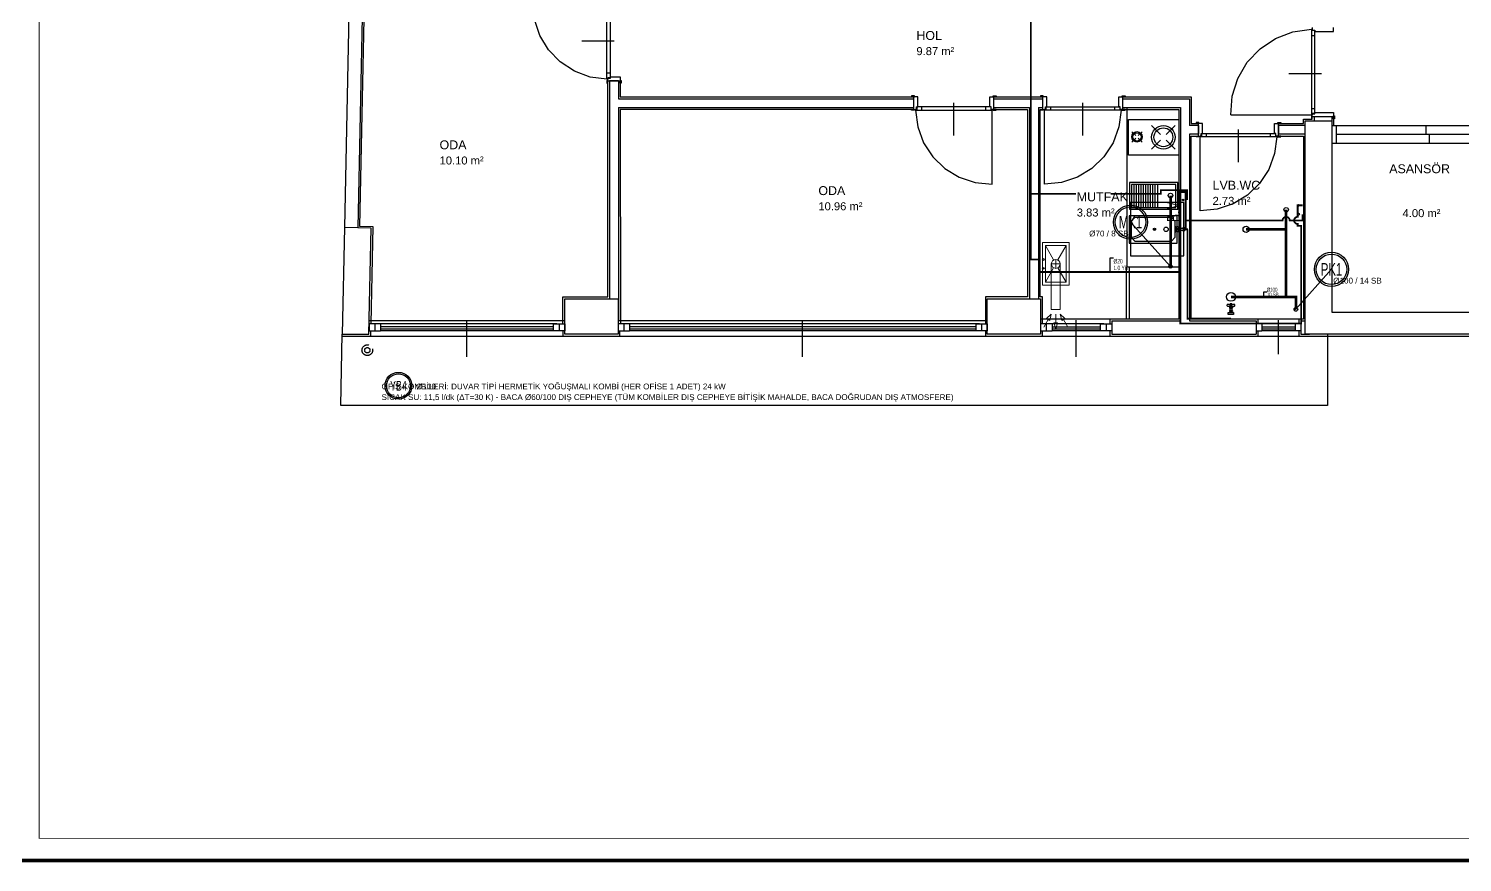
# Model space of a CAD drawing. Header units: centimetres. Extents: x -3952 to 26292, y -15092 to -10712.
# Drawn here: x 11413 to 13025, y -12902 to -11964 of the extents above; entities that cross this region are included whole.
import ezdxf
from ezdxf.enums import TextEntityAlignment as Align

# ---------------------------------------------------------------- set-up
doc = ezdxf.new("R2010")
doc.units = ezdxf.units.CM
for name, pattern in [('BASMA HATTI', [31, 25, -6]), ('DASHED', [18, 12, -6]), ('PIS', [38, 30, -8]), ('YAGMUR HATTI', [36, 30, -6])]:
    doc.linetypes.add(name, pattern=pattern)
for name, color, linetype in [('MD-YUK-BIRIMI', 7, 'Continuous'), ('MIMARI', 8, 'Continuous'), ('MIMARI-KOLON', 8, 'Continuous'), ('MIMARI-YAZI', 8, 'Continuous'), ('MTY-CIHAZ', 135, 'Continuous'), ('MTY-PAFTA', 7, 'Continuous'), ('MTY-PIS-SU-BORUSU', 6, 'PIS'), ('MTY-PISSU-CAP', 211, 'Continuous'), ('MTY-PISSU-KOLON', 211, 'DASHED'), ('MTY-PISSU-KOLONNO', 211, 'Continuous'), ('MTY-SICAKSU-BORU', 1, 'BASMA HATTI'), ('MTY-SOGUKSU-BORU', 5, 'Continuous'), ('MTY-TEFRIS', 15, 'Continuous'), ('MTY-TEMIZSU-CAP', 101, 'Continuous'), ('MTY-YAGMUR-BORUSU', 3, 'YAGMUR HATTI'), ('MTY-YAGMUR-BORUSU-CAP', 3, 'Continuous'), ('MTY-YAGMURSU-KOLON NO', 7, 'Continuous'), ('MTY-YUK-BIRIMI', 7, 'Continuous')]:
    doc.layers.add(name, color=color, linetype=linetype)
doc.layers.add('ROTAS-PAFTA-SINIRI', color=8, linetype='Continuous', plot=False)
doc.styles.add('ANOTATIVO', font='arial.ttf')
doc.styles.add('MTY_CAP', font='wturkce.SHX', dxfattribs={"width": 0.65, "height": 20})
doc.styles.add('MTYCAPLT', font='arial.ttf', dxfattribs={"width": 0.65, "height": 1})
doc.styles.add('ROTAS', font='arial.ttf')

# ---------------------------------------------------------------- blocks, each defined once
blk = doc.blocks.new('ROTAS_PAFTA')
blk.add_lwpolyline([(0, 0), (1, 0), (1, 1), (0, 1)], close=True)
blk = doc.blocks.new('KLOZET1')
at = {"layer": 'MTY-TEFRIS', "color": 15}
blk.add_lwpolyline([(-3.9, 11.4, 0.414214), (-4.5, 10.8), (-4.5, 10.3, 0.414214), (-3.9, 9.7), (3.9, 9.7, 0.414214), (4.5, 10.3), (4.5, 10.8, 0.414214), (3.9, 11.4)], format="xyb", close=True, dxfattribs=at)
for points in [[(3, 0), (-3, 0), (-3, 2.3), (3, 2.3)], [(-0.8, 11.5), (0.8, 11.5), (0.8, 12), (-0.8, 12)], [(-0.8, 8.9), (0.8, 8.9), (0.8, 9.7), (-0.8, 9.7)]]:
    blk.add_lwpolyline(points, close=True, dxfattribs=at)
for points in [[(-1.6, 8.6), (-1.6, 7.5)], [(-1.6, 4.4), (-1.6, 3.4)], [(-1.3, 3.2), (-1.3, 2.3), (1.4, 2.3), (1.4, 3.2)], [(-1.2, 7.2), (-1.2, 4.8)], [(1.1, 8.9), (-1.1, 8.9)], [(-1.1, 7.3), (1.1, 7.3)], [(1.1, 4.7), (-1.1, 4.7)], [(-1.1, 3.1), (1.1, 3.1)], [(-0.5, 8.6), (-0.5, 7.5)], [(-0.5, 4.4), (-0.5, 3.4)], [(0.6, 8.6), (0.6, 7.5)], [(0.6, 4.4), (0.6, 3.4)], [(1.3, 4.8), (1.3, 5.2), (1.3, 7.2)], [(1.7, 8.6), (1.7, 7.5)], [(1.7, 4.4), (1.7, 3.4)]]:
    blk.add_lwpolyline(points, dxfattribs=at)
at = {"layer": 'MTY-TEFRIS', "color": 15, "elevation": 0}
for points in [[(-1, 10.3), (-1, 10.8, -0.414214), (-0.4, 11.4)], [(1, 10.3), (1, 10.8, 0.414214), (0.4, 11.4)]]:
    blk.add_lwpolyline(points, format="xyb", dxfattribs=at)
at = {"layer": 'MTY-TEFRIS', "color": 6}
blk.add_circle((0, 20), 5, dxfattribs=at)
at = {"layer": 'MTY-TEFRIS', "color": 15}
for centre, radius, start, end in [((-1.1, 8.1), 0.734, 41.7592, 138.241), ((-1.1, 8), 0.734, 221.7593, 318.2408), ((-1.1, 4), 0.734, 41.7592, 138.241), ((-1.1, 3.8), 0.734, 221.7593, 318.2408), ((-0.4, 10.3, 0), 0.641, 179.9998, 270.0001), ((0, 8.1), 0.734, 41.7592, 138.241), ((0, 8), 0.734, 221.7593, 318.2408), ((0, 4), 0.734, 41.7592, 138.241), ((0, 3.8), 0.734, 221.7593, 318.2408), ((0.4, 10.3, 0), 0.641, 270.0001, 0), ((1.1, 8.1), 0.734, 41.7592, 138.241), ((1.1, 8), 0.734, 221.7593, 318.2408), ((1.1, 4), 0.734, 41.7592, 138.241), ((1.1, 3.8), 0.734, 221.7593, 318.2408)]:
    blk.add_arc(centre, radius, start, end, dxfattribs=at)
at = {"layer": 'MD-YUK-BIRIMI', "color": 6, "style": 'MTYCAPLT', "width": 0.65}
for tag, p in [('PSCP_001', (-1.3, 24.5)), ('PS_001', (-0.6, 19.5))]:
    blk.add_attdef(tag, p, '', height=1, dxfattribs=at)
at = {"layer": 'MD-YUK-BIRIMI', "color": 3, "style": 'MTYCAPLT', "width": 0.65}
for tag, p in [('SOCP_001', (-1.3, 1.8)), ('SO_001', (-0.7, -0.5))]:
    blk.add_attdef(tag, p, '', height=1, dxfattribs=at)
blk = doc.blocks.new('LAVABO1')
at = {"layer": 'MTY-TEFRIS', "color": 6}
blk.add_circle((0, 15), 2.5, dxfattribs=at)
at = {"layer": 'MTY-TEFRIS', "color": 3, "ltscale": 10}
blk.add_circle((-5, 1), 1, dxfattribs=at)
at = {"layer": 'MTY-TEFRIS', "color": 1, "ltscale": 10}
blk.add_circle((5, 1), 1, dxfattribs=at)
at = {"layer": 'MD-YUK-BIRIMI', "color": 6, "style": 'MTYCAPLT', "width": 0.65}
for tag, p in [('PSCP_001', (-1.3, 17)), ('PS_001', (-0.6, 14.5))]:
    blk.add_attdef(tag, p, '', height=1, dxfattribs=at)
at = {"layer": 'MD-YUK-BIRIMI', "color": 3, "style": 'MTYCAPLT', "width": 0.65}
for tag, p in [('SOCP_001', (-6.3, -0.5)), ('SO_001', (-5.7, 0.5))]:
    blk.add_attdef(tag, p, '', height=1, dxfattribs=at)
at = {"layer": 'MD-YUK-BIRIMI', "color": 1, "style": 'MTYCAPLT', "width": 0.65}
for tag, p in [('SCCP_001', (3.7, -0.5)), ('SC_001', (4.4, 0.5))]:
    blk.add_attdef(tag, p, '', height=1, dxfattribs=at)
blk = doc.blocks.new('YER SUZGECI DN501')
at = {"layer": 'MTY-TEFRIS', "color": 6}
blk.add_circle((0, 0), 3.5, dxfattribs=at)
at = {"layer": 'MD-YUK-BIRIMI', "color": 6, "style": 'MTYCAPLT', "width": 0.65}
for tag, p in [('PSCP_001', (-1.3, 0.7)), ('PS_001', (-0.6, -0.5))]:
    blk.add_attdef(tag, p, '', height=1, dxfattribs=at)
blk = doc.blocks.new('EVIYE1')
at = {"layer": 'MTY-TEFRIS', "color": 6}
blk.add_circle((0, 15), 2.5, dxfattribs=at)
at = {"layer": 'MTY-TEFRIS', "color": 3, "ltscale": 10}
blk.add_circle((-5, 1), 1, dxfattribs=at)
at = {"layer": 'MTY-TEFRIS', "color": 1, "ltscale": 10}
blk.add_circle((5, 1), 1, dxfattribs=at)
at = {"layer": 'MD-YUK-BIRIMI', "color": 6, "style": 'MTYCAPLT', "width": 0.65}
for tag, p in [('PSCP_001', (-1.3, 17)), ('PS_001', (-0.6, 14.5))]:
    blk.add_attdef(tag, p, '', height=1, dxfattribs=at)
at = {"layer": 'MD-YUK-BIRIMI', "color": 3, "style": 'MTYCAPLT', "width": 0.65}
for tag, p in [('SOCP_001', (-6.3, -0.5)), ('SO_001', (-5.7, 0.5))]:
    blk.add_attdef(tag, p, '', height=1, dxfattribs=at)
at = {"layer": 'MD-YUK-BIRIMI', "color": 1, "style": 'MTYCAPLT', "width": 0.65}
for tag, p in [('SCCP_001', (3.7, -0.5)), ('SC_001', (4.4, 0.5))]:
    blk.add_attdef(tag, p, '', height=1, dxfattribs=at)
blk = doc.blocks.new('BULASIK MAKINASI1')
at = {"layer": 'MTY-TEFRIS'}
for p, q in [((-0.9, 0), (-0.9, -1.5)), ((-0.9, -1.5), (1.1, -1.5)), ((1.1, -1.5), (1.1, 0))]:
    blk.add_line(p, q, dxfattribs=at)
at = {"layer": 'MTY-TEFRIS', "color": 15}
blk.add_lwpolyline([(-30, 0), (30, 0), (30, 60), (-30, 60)], close=True, dxfattribs=at)
at = {"layer": 'MTY-TEFRIS'}
for points in [[(-1.8, 8.2, 0.414214), (-1.4, 8.2), (-1.3, 8.2, 0.414214), (-1.3, 8.7), (-2.1, 9.4, 0.414214), (-2.5, 9.4), (-2.6, 9.3, 0.414214), (-2.6, 8.9)], [(-1.8, 5.3, -0.414214), (-1.4, 5.3), (-1.3, 5.2, -0.414214), (-1.3, 4.8), (-2.1, 4, -0.414214), (-2.5, 4), (-2.6, 4.1, -0.414214), (-2.6, 4.6)], [(1.5, 8.7, 0.414214), (1.5, 8.2), (1.6, 8.2, 0.414214), (2, 8.2), (2.8, 8.9, 0.414214), (2.8, 9.3), (2.7, 9.4, 0.414214), (2.3, 9.4)], [(1.5, 4.8, -0.414214), (1.5, 5.2), (1.6, 5.3, -0.414214), (2, 5.3), (2.8, 4.6, -0.414214), (2.8, 4.1), (2.7, 4, -0.414214), (2.3, 4)]]:
    blk.add_lwpolyline(points, format="xyb", close=True, dxfattribs=at)
blk.add_lwpolyline([(2.5, 0.4), (2.5, 0), (-2.5, 0), (-2.5, 0.4)], close=True, dxfattribs=at)
for points in [[(-1.5, 8.1), (-1.1, 7.7)], [(-1.5, 5.3), (-1.1, 5.7)], [(-1.3, 8.3), (-0.9, 7.9)], [(-1.3, 5.2), (-0.9, 5.6)], [(-0.9, 4.4), (-0.9, 0.4)], [(1.5, 8.3), (1.1, 7.9)], [(1.5, 5.2), (1.1, 5.6)], [(1.1, 4.4), (1.1, 0.4)], [(1.6, 8.1), (1.3, 7.7)], [(1.6, 5.3), (1.3, 5.7)]]:
    blk.add_lwpolyline(points, dxfattribs=at)
at = {"layer": 'MTY-TEFRIS', "color": 6}
blk.add_circle((0, 20), 2.5, dxfattribs=at)
at = {"layer": 'MTY-TEFRIS'}
for radius in [1.54, 0.581]:
    blk.add_circle((0.1, 6.7), radius, dxfattribs=at)
for start, end in [(143.134, 216.8657), (53.1342, 126.866), (233.1342, 306.8659), (323.1339, 36.8659)]:
    blk.add_arc((0.1, 6.7), 2.51, start, end, dxfattribs=at)
at = {"layer": 'MD-YUK-BIRIMI', "color": 6, "style": 'MTYCAPLT', "width": 0.65}
for tag, p in [('PSCP', (0, 22.5)), ('PS', (0, 20))]:
    blk.add_attdef(tag, text='', height=1, dxfattribs=at).set_placement(p, align=Align.MIDDLE_CENTER)
at = {"layer": 'MD-YUK-BIRIMI', "color": 3, "style": 'MTYCAPLT', "width": 0.65}
for tag, p in [('SO', (0, 0)), ('SOCP', (0.1, -1.5))]:
    blk.add_attdef(tag, text='', height=1, dxfattribs=at).set_placement(p, align=Align.MIDDLE_CENTER)
at = {"layer": 'MTY-TEFRIS', "color": 15, "style": 'MTYCAPLT', "width": 0.65}
blk.add_text('B.M.', height=15, dxfattribs=at).set_placement((8.1, 11.6), align=Align.MIDDLE_LEFT)
blk = doc.blocks.new('KOMBI1')
at = {"layer": 'MTY-TEFRIS', "color": 1, "lineweight": 20, "ltscale": 40}
for p, q in [((19.5, 17.5), (3.4, 26.6)), ((23.9, 20), (23.9, 10)), ((44.4, 26.6), (28.2, 17.5)), ((19.5, 12.5), (3.4, 3.4)), ((18.9, 15), (28.9, 15)), ((44.4, 3.4), (28.2, 12.5))]:
    blk.add_line(p, q, dxfattribs=at)
at = {"layer": 'MTY-TEFRIS', "color": 7, "lineweight": 20, "ltscale": 40}
for p, q in [((23.9, 20), (75.3, 20)), ((75.3, 20), (75.3, 10)), ((85.4, 25.3), (80.3, 20)), ((87.4, 21.8), (80.3, 20)), ((86.4, 23.6), (85.4, 25.3)), ((95, 28.6), (86.4, 23.6)), ((86.4, 23.6), (87.4, 21.8)), ((90.3, 15), (90.3, 17)), ((90.3, 17), (97.3, 15)), ((23.9, 10), (75.3, 10)), ((80.3, 15), (90.3, 15)), ((87.4, 8.2), (80.3, 10)), ((85.4, 4.7), (80.3, 10)), ((86.4, 6.5), (85.4, 4.7)), ((86.4, 6.5), (87.4, 8.2)), ((95, 1.4), (86.4, 6.5)), ((90.3, 15), (90.3, 13)), ((90.3, 13), (97.3, 15))]:
    blk.add_line(p, q, dxfattribs=at)
blk.add_lwpolyline([(0, 0), (47.8, 0), (47.8, 30), (0, 30)], close=True, dxfattribs=at)
at = {"layer": 'MTY-TEFRIS', "color": 1, "lineweight": 20, "ltscale": 40}
blk.add_lwpolyline([(3.4, 3.4), (44.4, 3.4), (44.4, 26.6), (3.4, 26.6)], close=True, dxfattribs=at)
at = {"layer": 'MTY-TEFRIS', "color": 7, "lineweight": 20, "ltscale": 40}
blk.add_circle((23.9, 15), 5, dxfattribs=at)
at = {"layer": 'MTY-TEFRIS', "color": 3, "ltscale": 10}
blk.add_circle((18.9, 1), 1, dxfattribs=at)
at = {"layer": 'MTY-TEFRIS', "color": 1, "ltscale": 10}
blk.add_circle((28.9, 1), 1, dxfattribs=at)
at = {"layer": 'MD-YUK-BIRIMI', "color": 3, "style": 'MTYCAPLT', "width": 0.65}
for tag, p in [('SOCP_001', (17.6, -0.5)), ('SO_001', (18.2, 0.5))]:
    blk.add_attdef(tag, p, '', height=1, dxfattribs=at)
at = {"layer": 'MD-YUK-BIRIMI', "color": 1, "style": 'MTYCAPLT', "width": 0.65}
for tag, p in [('SCCP_001', (27.6, -0.5)), ('SC_001', (28.3, 0.5))]:
    blk.add_attdef(tag, p, '', height=1, dxfattribs=at)
blk = doc.blocks.new('MTY-TEMIZ SU CAP MB')
at = {"layer": 'MTY-TEMIZSU-CAP'}
for p, q in [((0.83, 3.1), (0, 3.1)), ((0, 3.1), (0, 0))]:
    blk.add_line(p, q, dxfattribs=at)
at = {"layer": 'MTY-TEMIZSU-CAP', "style": 'MTY_CAP', "width": 0.65}
for tag, p in [('SOCP_001', (0.83, 4.92)), ('SCCP_001', (0.83, 1.92))]:
    blk.add_attdef(tag, p, '', height=1, dxfattribs=at)
at = {"layer": 'MTY-YUK-BIRIMI', "color": 101, "style": 'MTY_CAP', "width": 0.65}
for tag, p in [('SO_001', (0.83, 3.42)), ('SC_001', (0.83, 0.42))]:
    blk.add_attdef(tag, p, '', height=1, dxfattribs=at)
blk = doc.blocks.new('MTY-PIS SU CAP SB')
at = {"layer": 'MTY-PISSU-CAP'}
for p, q in [((0.83, 1.17), (0, 1.17)), ((0, 1.17), (0, 0))]:
    blk.add_line(p, q, dxfattribs=at)
at = {"layer": 'MTY-PISSU-CAP', "style": 'MTY_CAP', "width": 0.65}
blk.add_attdef('PSCP_001', (0.83, 1.29), '', height=1, dxfattribs=at)
at = {"layer": 'MTY-YUK-BIRIMI', "color": 211, "style": 'MTY_CAP', "width": 0.65}
blk.add_attdef('PS_001', (0.83, 0.07), '', height=1, dxfattribs=at)
blk = doc.blocks.new('MTY-PIS SU KOLON')
at = {"layer": 'MTY-PISSU-KOLON', "linetype": 'Continuous', "lineweight": -3}
blk.add_hatch(color=256, dxfattribs=at).paths.add_polyline_path([(-2.7, -0.1, 0.848135), (0, -0.1, -0.848135), (2.7, -0.1, 0.414214), (0, 2.6, 0.414214)])
blk.add_circle((0, 0), 3.5, dxfattribs=at)
blk = doc.blocks.new('MTY-KOLON NO PIS SU')
at = {"color": 6, "linetype": 'Continuous', "ltscale": 100}
blk.add_circle((0, 0), 27.5, dxfattribs=at)
at = {"color": 7, "linetype": 'Continuous', "ltscale": 100}
blk.add_circle((0, 0), 24.5, dxfattribs=at)
at = {"style": 'ANOTATIVO', "width": 0.65}
blk.add_attdef('K', text='', height=20, dxfattribs=at).set_placement((0, 0), align=Align.MIDDLE_CENTER)
blk = doc.blocks.new('MTY-KOLON NO YAGMUR')
at = {"layer": 'MTY-YAGMURSU-KOLON NO', "linetype": 'Continuous', "ltscale": 100}
blk.add_circle((0, 0), 27.5, dxfattribs=at)
at = {"layer": 'MTY-YAGMURSU-KOLON NO', "color": 7, "linetype": 'Continuous', "ltscale": 100}
blk.add_circle((0, 0), 24.5, dxfattribs=at)
at = {"style": 'ANOTATIVO', "width": 0.65}
blk.add_attdef('K', text='', height=20, dxfattribs=at).set_placement((0, 0), align=Align.MIDDLE_CENTER)

msp = doc.modelspace()

# ---------------------------------------------------------------- linework, layer by layer
at = {"layer": 'MIMARI'}
for p, q in [((11782, -11538), (11768.3, -12188.1)), ((11788.6, -11933.4), (11783.3, -12188.4)), ((12063.4, -12021.1), (12063.4, -11935)), ((12067.2, -11936.5), (12067.2, -12019.6)), ((12855.4, -11965), (12855.4, -12061.1)), ((12856.4, -11965), (12855.4, -11965)), ((12855.4, -11972.1), (12859.2, -11972.1)), ((12856.3, -11966.5), (12856.3, -11965)), ((12859.2, -11966.5), (12856.3, -11966.5)), ((12856.4, -11963.1), (12856.4, -11966)), ((12856.4, -11966), (12859.4, -11966)), ((12859.2, -12059.6), (12859.2, -11966.5)), ((12859.4, -11966), (12859.4, -11967.5)), ((12859.4, -11967.5), (12880.4, -11967.5)), ((12880.4, -11967.5), (12880.4, -11963.1)), ((12035, -11978.1), (12071.6, -11978.1)), ((12063.4, -12014), (12067.2, -12014)), ((12064.4, -12021.1), (12063.4, -12021.1)), ((12063.4, -12022.5), (12063.4, -12025.5)), ((12064.4, -12022.5), (12063.4, -12022.5)), ((12067.2, -12019.6), (12064.3, -12019.6)), ((12064.3, -12019.6), (12064.3, -12021.1)), ((12064.4, -12023.1), (12064.4, -12020.1)), ((12064.4, -12020.1), (12067.4, -12020.1)), ((12064.4, -12025.5), (12064.4, -12022.5)), ((12064.4, -12023.1), (12078.4, -12023.1)), ((12066.4, -12023.1), (12066.4, -12268.1)), ((12076.4, -12023.1), (12066.4, -12023.1)), ((12067.4, -12018.6), (12078.4, -12018.6)), ((12067.4, -12020.1), (12067.4, -12018.6)), ((12076.4, -12023.1), (12076.4, -12043.1)), ((12078.4, -12018.6), (12078.4, -12023.1)), ((12078.4, -12022.5), (12079.5, -12022.5)), ((12078.4, -12025.6), (12078.4, -12022.5)), ((12079.5, -12022.5), (12079.5, -12025.6)), ((12829.9, -12014.7), (12866.6, -12014.7)), ((12063.4, -12025.5), (12064.4, -12025.5)), ((12079.5, -12025.6), (12078.4, -12025.6)), ((12405.9, -12039.9), (12405.9, -12041.1)), ((12409, -12039.9), (12405.9, -12039.9)), ((12409, -12041.1), (12409, -12039.9)), ((12497.8, -12041.1), (12497.8, -12039.9)), ((12497.8, -12039.9), (12500.9, -12039.9)), ((12500.9, -12039.9), (12500.9, -12041.1)), ((12550.9, -12039.9), (12550.9, -12041.1)), ((12554, -12039.9), (12550.9, -12039.9)), ((12554, -12041.1), (12554, -12039.9)), ((12642.8, -12041.1), (12642.8, -12039.9)), ((12642.8, -12039.9), (12645.9, -12039.9)), ((12645.9, -12039.9), (12645.9, -12041.1)), ((12076.4, -12043.1), (12408.4, -12043.1)), ((12076.4, -12053.1), (12408.4, -12053.1)), ((12076.4, -12053.1), (12076.4, -12293.1)), ((12405.9, -12041.1), (12409, -12041.1)), ((12405.9, -12055.1), (12409, -12055.1)), ((12405.9, -12056), (12405.9, -12055.1)), ((12409, -12056), (12405.9, -12056)), ((12412.8, -12041.1), (12408.4, -12041.1)), ((12408.4, -12055.1), (12408.4, -12041.1)), ((12408.4, -12053.1), (12408.4, -12043.1)), ((12408.4, -12055.1), (12411.4, -12055.1)), ((12409, -12055.1), (12409, -12056)), ((12411.9, -12055.1), (12410.4, -12055.1)), ((12410.4, -12055.1), (12410.4, -12056)), ((12410.4, -12056), (12496.4, -12056)), ((12411.4, -12055.1), (12411.4, -12052.1)), ((12411.4, -12052.1), (12412.8, -12052.1)), ((12494.9, -12052.2), (12411.9, -12052.2)), ((12411.9, -12052.2), (12411.9, -12055.1)), ((12412.8, -12052.1), (12412.8, -12041.1)), ((12417.4, -12056), (12417.4, -12052.2)), ((12453.4, -12084.5), (12453.4, -12047.8)), ((12489.3, -12056), (12489.3, -12052.2)), ((12493.9, -12041.1), (12498.4, -12041.1)), ((12493.9, -12052.1), (12493.9, -12041.1)), ((12495.4, -12052.1), (12493.9, -12052.1)), ((12494.9, -12052.2), (12494.9, -12055.1)), ((12494.9, -12055.1), (12496.4, -12055.1)), ((12495.4, -12055.1), (12495.4, -12052.1)), ((12498.4, -12055.1), (12495.4, -12055.1)), ((12496.4, -12055.1), (12496.4, -12056)), ((12496.4, -12139.2), (12496.4, -12056)), ((12500.9, -12041.1), (12497.8, -12041.1)), ((12500.9, -12055.1), (12497.8, -12055.1)), ((12497.8, -12055.1), (12497.8, -12056)), ((12497.8, -12056), (12500.9, -12056)), ((12498.4, -12055.1), (12498.4, -12041.1)), ((12498.4, -12043.1), (12553.4, -12043.1)), ((12498.4, -12053.1), (12498.4, -12043.1)), ((12498.4, -12053.1), (12538.4, -12053.1)), ((12500.9, -12056), (12500.9, -12055.1)), ((12538.4, -12053.1), (12538.4, -12268.1)), ((12548.4, -12053.1), (12553.4, -12053.1)), ((12548.4, -12053.1), (12548.4, -12268.1)), ((12550.9, -12041.1), (12554, -12041.1)), ((12550.9, -12055.1), (12554, -12055.1)), ((12550.9, -12056), (12550.9, -12055.1)), ((12554, -12056), (12550.9, -12056)), ((12557.8, -12041.1), (12553.4, -12041.1)), ((12553.4, -12055.1), (12553.4, -12041.1)), ((12553.4, -12053.1), (12553.4, -12043.1)), ((12553.4, -12055.1), (12556.4, -12055.1)), ((12554, -12055.1), (12554, -12056)), ((12556.9, -12055.1), (12555.4, -12055.1)), ((12555.4, -12055.1), (12555.4, -12056)), ((12641.4, -12056), (12555.4, -12056)), ((12555.4, -12139.2), (12555.4, -12056)), ((12556.4, -12052.1), (12557.8, -12052.1)), ((12556.4, -12055.1), (12556.4, -12052.1)), ((12556.9, -12052.2), (12639.9, -12052.2)), ((12556.9, -12052.2), (12556.9, -12055.1)), ((12557.8, -12052.1), (12557.8, -12041.1)), ((12562.4, -12056), (12562.4, -12052.2)), ((12598.4, -12084.5), (12598.4, -12047.8)), ((12634.3, -12056), (12634.3, -12052.2)), ((12638.9, -12041.1), (12643.4, -12041.1)), ((12638.9, -12052.1), (12638.9, -12041.1)), ((12640.4, -12052.1), (12638.9, -12052.1)), ((12639.9, -12052.2), (12639.9, -12055.1)), ((12639.9, -12055.1), (12641.4, -12055.1)), ((12640.4, -12055.1), (12640.4, -12052.1)), ((12643.4, -12055.1), (12640.4, -12055.1)), ((12641.4, -12055.1), (12641.4, -12056)), ((12645.9, -12041.1), (12642.8, -12041.1)), ((12645.9, -12055.1), (12642.8, -12055.1)), ((12642.8, -12055.1), (12642.8, -12056)), ((12642.8, -12056), (12645.9, -12056)), ((12643.4, -12055.1), (12643.4, -12041.1)), ((12643.4, -12043.1), (12718.4, -12043.1)), ((12643.4, -12053.1), (12643.4, -12043.1)), ((12643.4, -12053.1), (12708.4, -12053.1)), ((12645.9, -12056), (12645.9, -12055.1)), ((12648.4, -12232.1), (12648.4, -12053.1)), ((12708.4, -12053.1), (12708.4, -12293.1)), ((12718.4, -12043.1), (12718.4, -12073.1)), ((12855.4, -12054), (12859.2, -12054)), ((12725.9, -12069.9), (12725.9, -12071.1)), ((12729, -12069.9), (12725.9, -12069.9)), ((12725.9, -12071.1), (12729, -12071.1)), ((12732.8, -12071.1), (12728.4, -12071.1)), ((12728.4, -12085.1), (12728.4, -12071.1)), ((12729, -12071.1), (12729, -12069.9)), ((12732.8, -12082.1), (12732.8, -12071.1)), ((12764.9, -12061.1), (12855.4, -12061.1)), ((12813.9, -12071.1), (12818.4, -12071.1)), ((12813.9, -12082.1), (12813.9, -12071.1)), ((12817.8, -12071.1), (12817.8, -12069.9)), ((12817.8, -12069.9), (12820.9, -12069.9)), ((12820.9, -12071.1), (12817.8, -12071.1)), ((12818.4, -12085.1), (12818.4, -12071.1)), ((12820.9, -12069.9), (12820.9, -12071.1)), ((12856.4, -12061.1), (12855.4, -12061.1)), ((12855.4, -12062.5), (12855.4, -12065.5)), ((12856.4, -12062.5), (12855.4, -12062.5)), ((12855.4, -12065.5), (12856.4, -12065.5)), ((12856.3, -12059.6), (12856.3, -12061.1)), ((12859.2, -12059.6), (12856.3, -12059.6)), ((12856.4, -12060.1), (12859.4, -12060.1)), ((12856.4, -12063.1), (12856.4, -12060.1)), ((12856.4, -12065.5), (12856.4, -12062.5)), ((12856.4, -12063.1), (12880.4, -12063.1)), ((12858.4, -12063.1), (12858.4, -12068.1)), ((12858.4, -12063.1), (12878.4, -12063.1)), ((12859.4, -12060.1), (12859.4, -12058.6)), ((12859.4, -12058.6), (12880.4, -12058.6)), ((12878.4, -12063.1), (12878.4, -12073.1)), ((12880.4, -12058.6), (12880.4, -12063.1)), ((12880.4, -12062.5), (12881.5, -12062.5)), ((12880.4, -12065.6), (12880.4, -12062.5)), ((12880.4, -12063.1), (12880.4, -12073.1)), ((12881.5, -12065.6), (12880.4, -12065.6)), ((12881.5, -12062.5), (12881.5, -12065.6)), ((12657.9, -12084.6), (12653.4, -12080.2)), ((12657.9, -12087.4), (12653.4, -12091.9)), ((12665.1, -12080.2), (12660.6, -12084.6)), ((12665.1, -12091.9), (12660.6, -12087.4)), ((12685.9, -12083.4), (12675.8, -12073.3)), ((12702.2, -12073.3), (12692.1, -12083.4)), ((12728.4, -12073.1), (12718.4, -12073.1)), ((12728.4, -12083.1), (12718.4, -12083.1)), ((12718.4, -12083.1), (12718.4, -12293.1)), ((12725.9, -12085.1), (12729, -12085.1)), ((12725.9, -12086), (12725.9, -12085.1)), ((12729, -12086), (12725.9, -12086)), ((12728.4, -12073.1), (12728.4, -12083.1)), ((12728.4, -12085.1), (12731.4, -12085.1)), ((12729, -12085.1), (12729, -12086)), ((12731.9, -12085.1), (12730.4, -12085.1)), ((12730.4, -12085.1), (12730.4, -12086)), ((12816.4, -12086), (12730.4, -12086)), ((12730.4, -12169.2), (12730.4, -12086)), ((12731.4, -12082.1), (12732.8, -12082.1)), ((12731.4, -12085.1), (12731.4, -12082.1)), ((12731.9, -12082.2), (12814.9, -12082.2)), ((12731.9, -12082.2), (12731.9, -12085.1)), ((12737.4, -12086), (12737.4, -12082.2)), ((12773.4, -12114.5), (12773.4, -12077.8)), ((12809.3, -12086), (12809.3, -12082.2)), ((12815.4, -12082.1), (12813.9, -12082.1)), ((12814.9, -12082.2), (12814.9, -12085.1)), ((12814.9, -12085.1), (12816.4, -12085.1)), ((12815.4, -12085.1), (12815.4, -12082.1)), ((12818.4, -12085.1), (12815.4, -12085.1)), ((12816.4, -12085.1), (12816.4, -12086)), ((12820.9, -12085.1), (12817.8, -12085.1)), ((12817.8, -12085.1), (12817.8, -12086)), ((12817.8, -12086), (12820.9, -12086)), ((12848.4, -12073.1), (12818.4, -12073.1)), ((12818.4, -12073.1), (12818.4, -12083.1)), ((12848.4, -12083.1), (12818.4, -12083.1)), ((12820.9, -12086), (12820.9, -12085.1)), ((12878.4, -12073.1), (12883.4, -12073.1)), ((12883.4, -12073.1), (13088.4, -12073.1)), ((12883.4, -12073.1), (12883.4, -12093.1)), ((12883.4, -12083.1), (13083.4, -12083.1)), ((12983.9, -12073.1), (12983.9, -12083.1)), ((12987.9, -12083.1), (12987.9, -12093.1)), ((12685.9, -12089.6), (12675.8, -12099.7)), ((12702.2, -12099.7), (12692.1, -12089.6)), ((12878.4, -12093.1), (13083.4, -12093.1)), ((12705.1, -12137.3), (12650.9, -12137.3)), ((12650.9, -12137.3), (12650.9, -12167.5)), ((12702.9, -12139.5), (12653.1, -12139.5)), ((12653.1, -12139.5), (12653.1, -12165.3)), ((12655.8, -12139.5), (12655.8, -12165.3)), ((12658.4, -12139.5), (12658.4, -12165.3)), ((12661, -12139.5), (12661, -12165.3)), ((12663.7, -12139.5), (12663.7, -12165.3)), ((12666.3, -12139.5), (12666.3, -12165.3)), ((12669, -12139.5), (12669, -12165.3)), ((12671.6, -12139.5), (12671.6, -12165.3)), ((12674.2, -12139.5), (12674.2, -12165.3)), ((12676.9, -12139.5), (12676.9, -12165.3)), ((12679.5, -12139.5), (12679.5, -12165.3)), ((12682.2, -12139.5), (12682.2, -12165.3)), ((12702.9, -12165.3), (12702.9, -12139.5)), ((12705.1, -12167.5), (12705.1, -12137.3)), ((12650.9, -12167.5), (12705.1, -12167.5)), ((12653.1, -12165.3), (12702.9, -12165.3)), ((12704.6, -12174.7), (12650.4, -12174.7)), ((12650.4, -12174.7), (12650.4, -12205.5)), ((12704.6, -12205.5), (12704.6, -12174.7)), ((12677.9, -12189.5), (12680.2, -12190.7)), ((12680.2, -12189.5), (12677.9, -12190.7)), ((12650.4, -12205.5), (12704.6, -12205.5)), ((12647.4, -12291.1), (12647.4, -12232.1)), ((12647.4, -12232.1), (12706.4, -12232.1)), ((12650.5, -12232.1), (12650.5, -12291.1)), ((12706.4, -12232.1), (12706.4, -12291.1)), ((12015.7, -12293.1), (11796, -12293.1)), ((11802.4, -12296.3), (11802.4, -12304.3)), ((11808.9, -12296.3), (11808.9, -12304.3)), ((12007.2, -12296.3), (11808.9, -12296.3)), ((11905.9, -12333.3), (11905.9, -12292.1)), ((12003, -12296.3), (12003, -12304.3)), ((12009.5, -12296.3), (12009.5, -12304.3)), ((12490.7, -12293.1), (12075.9, -12293.1)), ((12082.3, -12296.3), (12082.3, -12304.3)), ((12088.8, -12296.3), (12088.8, -12304.3)), ((12482.2, -12296.3), (12088.8, -12296.3)), ((12283.3, -12333.3), (12283.3, -12292.1)), ((12478, -12296.3), (12478, -12304.3)), ((12484.5, -12296.3), (12484.5, -12304.3)), ((12630.7, -12291.1), (12550.9, -12291.1)), ((12557.3, -12296.4), (12557.3, -12304.3)), ((12563.8, -12296.4), (12563.8, -12304.3)), ((12622.2, -12296.4), (12563.8, -12296.4)), ((12590.8, -12333.4), (12590.8, -12292.2)), ((12618, -12296.4), (12618, -12304.3)), ((12624.5, -12296.4), (12624.5, -12304.3)), ((12630.9, -12293.1), (12708.4, -12293.1)), ((12630.9, -12293.1), (12630.9, -12308.1)), ((12706.4, -12291.1), (12647.4, -12291.1)), ((12706.4, -12291.1), (12647.4, -12291.1)), ((12718.4, -12293.1), (12793.4, -12293.1)), ((12843.2, -12291.1), (12793.4, -12291.1)), ((12793.4, -12293.1), (12793.4, -12308.1)), ((12799.8, -12296.4), (12799.8, -12304.3)), ((12843.4, -12296.4), (12799.8, -12296.4)), ((12818.3, -12330.3), (12818.3, -12292.2)), ((12837, -12296.4), (12837, -12304.3)), ((12843.4, -12293.1), (12848.4, -12293.1)), ((12843.4, -12293.1), (12843.4, -12308.1)), ((11798, -12310.1), (12013.7, -12310.1)), ((12003, -12299.8), (11808.9, -12299.8)), ((11808.9, -12302), (12003, -12302)), ((12003, -12304.3), (11808.9, -12304.3)), ((12077.9, -12310.1), (12488.7, -12310.1)), ((12478, -12299.8), (12088.8, -12299.8)), ((12088.8, -12302), (12478, -12302)), ((12478, -12304.3), (12088.8, -12304.3)), ((12552.9, -12310.1), (12628.7, -12310.1)), ((12618, -12299.9), (12563.8, -12299.9)), ((12563.8, -12302.1), (12618, -12302.1)), ((12618, -12304.3), (12563.8, -12304.3)), ((12630.9, -12308.1), (12793.4, -12308.1)), ((12795.4, -12310.1), (12841.2, -12310.1)), ((12837, -12299.9), (12799.8, -12299.9)), ((12799.8, -12302.1), (12837, -12302.1)), ((12843.4, -12304.3), (12799.8, -12304.3)), ((12843.4, -12308.1), (12853.4, -12308.1))]:
    msp.add_line(p, q, dxfattribs=at)
for points in [[(12064.4, -11933.1), (12064.4, -11925.1), (11815.8, -11925.1), (11815.6, -11935.9), (11790.6, -11935.4), (11785.3, -12186.4), (11800.3, -12186.8), (11798, -12296.4)], [(12063.4, -12021.1), (12044.6, -12018.7), (12026.8, -12012.1), (12010.9, -12001.8), (11997.7, -11988.1), (11987.9, -11971.9), (11982, -11953.9), (11980.2, -11935)], [(12764.9, -12061.1), (12766.5, -12040.2), (12772.7, -12020.2), (12783.3, -12002.1), (12797.7, -11986.9), (12815.1, -11975.3), (12834.7, -11967.9), (12855.4, -11965)], [(12013.9, -12296.3), (12013.9, -12266.1), (12064.4, -12266.1), (12064.4, -12023.1)], [(12078.4, -12023.1), (12078.4, -12041.1), (12408.4, -12041.1)], [(12408.4, -12055.1), (12078.4, -12055.1), (12078.5, -12296.3)], [(12410.4, -12056), (12412.8, -12074.8), (12419.3, -12092.6), (12429.7, -12108.5), (12443.3, -12121.7), (12459.5, -12131.5), (12477.5, -12137.4), (12496.4, -12139.2)], [(12498.4, -12055.1), (12536.4, -12055.1), (12536.4, -12266.1), (12488.9, -12266.1), (12488.9, -12296.3)], [(12497.3, -12055.6), (12496.7, -12055.6), (12497.3, -12055.6)], [(12498.4, -12041.1), (12553.4, -12041.1)], [(12552.9, -12296.3), (12552.9, -12266.1), (12550.4, -12266.1), (12550.4, -12055.1), (12553.4, -12055.1)], [(12554.5, -12055.6), (12555.1, -12055.6), (12554.5, -12055.6)], [(12641.4, -12056), (12639, -12074.8), (12632.5, -12092.6), (12622.1, -12108.5), (12608.5, -12121.7), (12592.3, -12131.5), (12574.3, -12137.4), (12555.4, -12139.2)], [(12643.4, -12055.1), (12706.4, -12055.1), (12706.4, -12291.1), (12628.9, -12291.1), (12628.9, -12296.4)], [(12643.4, -12041.1), (12720.4, -12041.1), (12720.4, -12071.1), (12728.4, -12071.1)], [(12649.7, -12066.6), (12706.2, -12066.6), (12706.2, -12106.7), (12649.7, -12106.7), (12649.7, -12066.6)], [(12817.8, -12071.1), (12846.4, -12071.1), (12846.4, -12066.1), (12856.4, -12066.1), (12856.4, -12063.1)], [(12855.8, -12062), (12855.8, -12061.4), (12855.8, -12062)], [(12795.4, -12296.4), (12795.4, -12291.1), (12720.4, -12291.1), (12720.4, -12085.1), (12728.4, -12085.1)], [(12729.5, -12085.6), (12730.1, -12085.6), (12729.5, -12085.6)], [(12816.4, -12086), (12814, -12104.8), (12807.5, -12122.6), (12797.1, -12138.5), (12783.5, -12151.7), (12767.3, -12161.5), (12749.3, -12167.4), (12730.4, -12169.2)], [(12818.4, -12085.1), (12846.4, -12085.1), (12846.4, -12291.1), (12841.4, -12291.1), (12841.4, -12296.4)], [(12657, -12203.3), (12698, -12203.3), (12702.4, -12198.9), (12702.4, -12181.3), (12698, -12176.9), (12657, -12176.9), (12652.6, -12181.3), (12652.6, -12198.9), (12657, -12203.3)], [(11808.9, -12296.3), (11796, -12296.3), (11796, -12304.3), (11808.9, -12304.3)], [(12003, -12296.3), (12015.9, -12296.3), (12015.9, -12304.3), (12003, -12304.3)], [(12088.8, -12296.3), (12075.9, -12296.3), (12075.9, -12304.3), (12088.8, -12304.3)], [(12478, -12296.3), (12490.9, -12296.3), (12490.9, -12304.3), (12478, -12304.3)], [(12563.8, -12296.4), (12550.9, -12296.4), (12550.9, -12304.3), (12563.8, -12304.3)], [(12618, -12296.4), (12630.9, -12296.4), (12630.9, -12304.3), (12618, -12304.3)], [(12799.8, -12296.4), (12793.4, -12296.4), (12793.4, -12304.3), (12799.8, -12304.3)], [(12873.4, -12308.1), (12873.4, -12388.1), (11764.1, -12388.1), (11765.8, -12308.1)], [(11765.8, -12310.1), (11797.8, -12310.1), (11797.8, -12304.3)], [(12013.9, -12304.3), (12013.9, -12310.1), (12077.9, -12310.1), (12077.9, -12304.3)], [(12488.9, -12304.3), (12488.9, -12310.1), (12552.9, -12310.1), (12552.9, -12304.3)], [(12628.9, -12304.3), (12628.9, -12310.1), (12795.4, -12310.1), (12795.4, -12304.3)], [(12841.4, -12304.3), (12841.4, -12310.1), (13784.4, -12310.1), (13784.4, -12304.3)]]:
    msp.add_lwpolyline(points, dxfattribs=at)
for centre, radius in [((12659.3, -12086), 5.86), ((12659.3, -12086), 4.68), ((12689, -12086.5), 13.2), ((12689, -12086.5), 10.6), ((12679, -12190.1), 1.32)]:
    msp.add_circle(centre, radius, dxfattribs=at)
at = {"layer": 'MIMARI-KOLON'}
for points in [[(12848.4, -12068.1), (12878.4, -12068.1), (12878.4, -12283.1), (13088.4, -12283.1), (13088.4, -12068.1), (13118.4, -12068.1), (13118.4, -12308.1), (12848.4, -12308.1), (12848.4, -12068.1)], [(11765.8, -12308.1), (11795.8, -12308.1), (11798.3, -12188.7), (11768.3, -12188.1), (11765.8, -12308.1)], [(12015.9, -12268.1), (12075.9, -12268.1), (12075.9, -12308.1), (12015.9, -12308.1), (12015.9, -12268.1)], [(12490.9, -12268.1), (12550.9, -12268.1), (12550.9, -12308.1), (12490.9, -12308.1), (12490.9, -12268.1)]]:
    msp.add_lwpolyline(points, dxfattribs=at)
at = {"layer": 'MTY-PAFTA'}
for points, const_width in [([(11400, -12900), (15200, -12900), (15200, -10950), (11400, -10950)], 4), ([(11425, -12875), (15175, -12875), (15175, -10975), (11425, -10975)], 1)]:
    msp.add_lwpolyline(points, close=True, dxfattribs=dict(at, const_width=const_width))
at = {"layer": 'MTY-PIS-SU-BORUSU', "const_width": 3}
for points in [[(12697, -12152), (12697, -12232)], [(12827, -12168), (12827, -12266)], [(12782, -12190), (12827, -12190)], [(12765, -12266), (12838, -12266), (12838, -12280)]]:
    msp.add_lwpolyline(points, dxfattribs=at)
at = {"layer": 'MTY-PISSU-KOLONNO'}
for p, q in [((12697, -12232), (12652, -12182)), ((12838, -12280), (12878, -12235))]:
    msp.add_line(p, q, dxfattribs=at)
at = {"layer": 'MTY-SICAKSU-BORU', "const_width": 2}
for points in [[(12549.5, -12233.9), (12549.5, -12238), (12708, -12238), (12708, -12148), (12714, -12148)], [(12714, -12147), (12715.5, -12147)], [(12708, -12238), (12708, -12296), (12844, -12296), (12844, -12186), (12840, -12186), (12840, -12184), (12839, -12183.9), (12838, -12183.5), (12837.2, -12182.8), (12836.5, -12182), (12836.1, -12181), (12836, -12180), (12836.1, -12179), (12836.5, -12178), (12837.2, -12177.2), (12838, -12176.5), (12839, -12176.1), (12840, -12176), (12840, -12163), (12845.5, -12163)]]:
    msp.add_lwpolyline(points, dxfattribs=at)
at = {"layer": 'MTY-SOGUKSU-BORU', "const_width": 2}
for points in [[(12845, -11948), (12845, -11930), (12540, -11930), (12540, -12224), (12548, -12224), (12548, -12223.9), (12549.5, -12223.9)], [(12540, -12150), (12686, -12150), (12686, -12146), (12715.5, -12146), (12715.5, -12157)], [(12714, -12146), (12714, -12190), (12716.5, -12190)], [(12714, -12180), (12823, -12180), (12823.1, -12179), (12823.5, -12178), (12824.2, -12177.2), (12825, -12176.5), (12826, -12176.1), (12827, -12176), (12828, -12176.1), (12829, -12176.5), (12829.8, -12177.2), (12830.5, -12178), (12830.9, -12179), (12831, -12180), (12846, -12180), (12845.5, -12180), (12845.5, -12173)], [(12716, -12190), (12716, -12290.5), (12765, -12290.5)]]:
    msp.add_lwpolyline(points, dxfattribs=at)
at = {"layer": 'MTY-YAGMUR-BORUSU'}
for radius in [6, 3]:
    msp.add_circle((11794, -12326), radius, dxfattribs=at)

# ---------------------------------------------------------------- block references
at = {"layer": 'MTY-PISSU-KOLONNO'}
ref = msp.add_blockref('MTY-KOLON NO PIS SU', (12878, -12235), dxfattribs=dict(at, xscale=0.7, yscale=0.7))
ref.add_attrib('K', 'PK1', dxfattribs={"height": 14, "style": 'ANOTATIVO', "width": 0.65}).set_placement((12878, -12235), align=Align.MIDDLE_CENTER)
ref = msp.add_blockref('MTY-KOLON NO YAGMUR', (11829, -12366), dxfattribs=dict(at, xscale=0.55, yscale=0.55))
ref.add_attrib('K', 'YB4', dxfattribs={"height": 11, "style": 'ANOTATIVO', "width": 0.65}).set_placement((11829, -12366), align=Align.MIDDLE_CENTER)
at = {"layer": 'MTY-TEFRIS'}
for name, p, rotation in [('EVIYE1', (12712, -12152), 90), ('BULASIK MAKINASI1', (12712, -12190), 90), ('LAVABO1', (12842, -12168), 90), ('KOMBI1', (12553, -12205), -90)]:
    msp.add_blockref(name, p, dxfattribs=dict(at, rotation=rotation))
for name, p in [('YER SUZGECI DN501', (12782, -12190)), ('KLOZET1', (12765, -12286))]:
    msp.add_blockref(name, p, dxfattribs=at)
ref = msp.add_blockref('MTY-TEMIZ SU CAP MB', (12628.7, -12238), dxfattribs=dict(at, xscale=5, yscale=5))
ref.add_attrib('SCCP_001', 'Ø20', (12632.9, -12228.4), dxfattribs={"layer": 'MTY-TEMIZSU-CAP', "height": 5, "style": 'MTY_CAP', "width": 0.65})
ref.add_attrib('SC_001', '1.0 YB', (12632.9, -12235.9), dxfattribs={"layer": 'MTY-YUK-BIRIMI', "color": 101, "height": 5, "style": 'MTY_CAP', "width": 0.65})
for p, xscale, yscale in [((12697, -12232), 0.5, 0.5), ((12838, -12280), 0.6, 0.6)]:
    msp.add_blockref('MTY-PIS SU KOLON', p, dxfattribs=dict(at, xscale=xscale, yscale=yscale))
at = {"layer": 'MTY-TEFRIS', "xscale": 4.5, "yscale": 4.5}
msp.add_blockref('MTY-PIS SU CAP SB', (12801.5, -12266), dxfattribs=at).add_auto_attribs({'PSCP_001': 'Ø100', 'PS_001': '10 SB'})
at = {"layer": 'ROTAS-PAFTA-SINIRI', "xscale": 3800, "yscale": 1950}
msp.add_blockref('ROTAS_PAFTA', (11400, -12900), dxfattribs=at)

# ---------------------------------------------------------------- texts
at = {"layer": 'MIMARI-YAZI', "style": 'ROTAS'}
for s, height, p in [('HOL', 10, (12411.3, -11977)), ('9.87 m²', 9, (12411.3, -11994.1)), ('ODA', 10, (11875.2, -12100)), ('10.10 m²', 9, (11875.2, -12117.1)), ('ASANSÖR', 10, (12942.9, -12126.9)), ('LVB.WC', 10, (12744.3, -12145.4)), ('ODA', 10, (12301.1, -12151.5)), ('10.96 m²', 9, (12301.1, -12168.6)), ('2.73 m²', 9, (12744.3, -12162.5)), ('4.00 m²', 9, (12957.9, -12176.3))]:
    msp.add_text(s, height=height, dxfattribs=at).set_placement(p)
at = {"layer": 'MTY-CIHAZ', "style": 'ROTAS'}
for s, p in [('OFİS KOMBİLERİ: DUVAR TİPİ HERMETİK YOĞUŞMALI KOMBİ (HER OFİSE 1 ADET) 24 kW', (11810, -12370)), ('SICAK SU: 11,5 l/dk (ΔT=30 K) - BACA Ø60/100 DIŞ CEPHEYE (TÜM KOMBİLER DIŞ CEPHEYE BİTİŞİK MAHALDE, BACA DOĞRUDAN DIŞ ATMOSFERE)', (11810, -12382))]:
    msp.add_text(s, height=6.5, dxfattribs=at).set_placement(p)
at = {"layer": 'MTY-PISSU-CAP', "style": 'ROTAS'}
msp.add_text('Ø70 / 8 SB', height=6.5, dxfattribs=at).set_placement((12650, -12198), align=Align.RIGHT)
msp.add_text('Ø100 / 14 SB', height=6.5, dxfattribs=at).set_placement((12880, -12251))
at = {"layer": 'MTY-YAGMUR-BORUSU-CAP', "style": 'ROTAS'}
msp.add_text('Ø100', height=6.5, dxfattribs=at).set_placement((11849, -12370))

# ---------------------------------------------------------------- next in the draw order: wipeouts: each hides what was drawn before it
msp.add_wipeout([(12629.8, -12159.5), (12590.6, -12159.5), (12590.6, -12147.5), (12629.8, -12147.5)])

# ---------------------------------------------------------------- next in the draw order: block references
at = {"layer": 'MTY-PISSU-KOLONNO'}
ref = msp.add_blockref('MTY-KOLON NO PIS SU', (12652, -12182), dxfattribs=dict(at, xscale=0.7, yscale=0.7))
ref.add_attrib('K', 'MK1', dxfattribs={"height": 14, "style": 'ANOTATIVO', "width": 0.65}).set_placement((12652, -12182), align=Align.MIDDLE_CENTER)

# ---------------------------------------------------------------- next in the draw order: texts
at = {"layer": 'MIMARI-YAZI', "style": 'ROTAS'}
for s, height, p in [('MUTFAK', 10, (12591.6, -12158.5)), ('3.83 m²', 9, (12591.6, -12175.6))]:
    msp.add_text(s, height=height, dxfattribs=at).set_placement(p)

doc.saveas('drawing.dxf')
